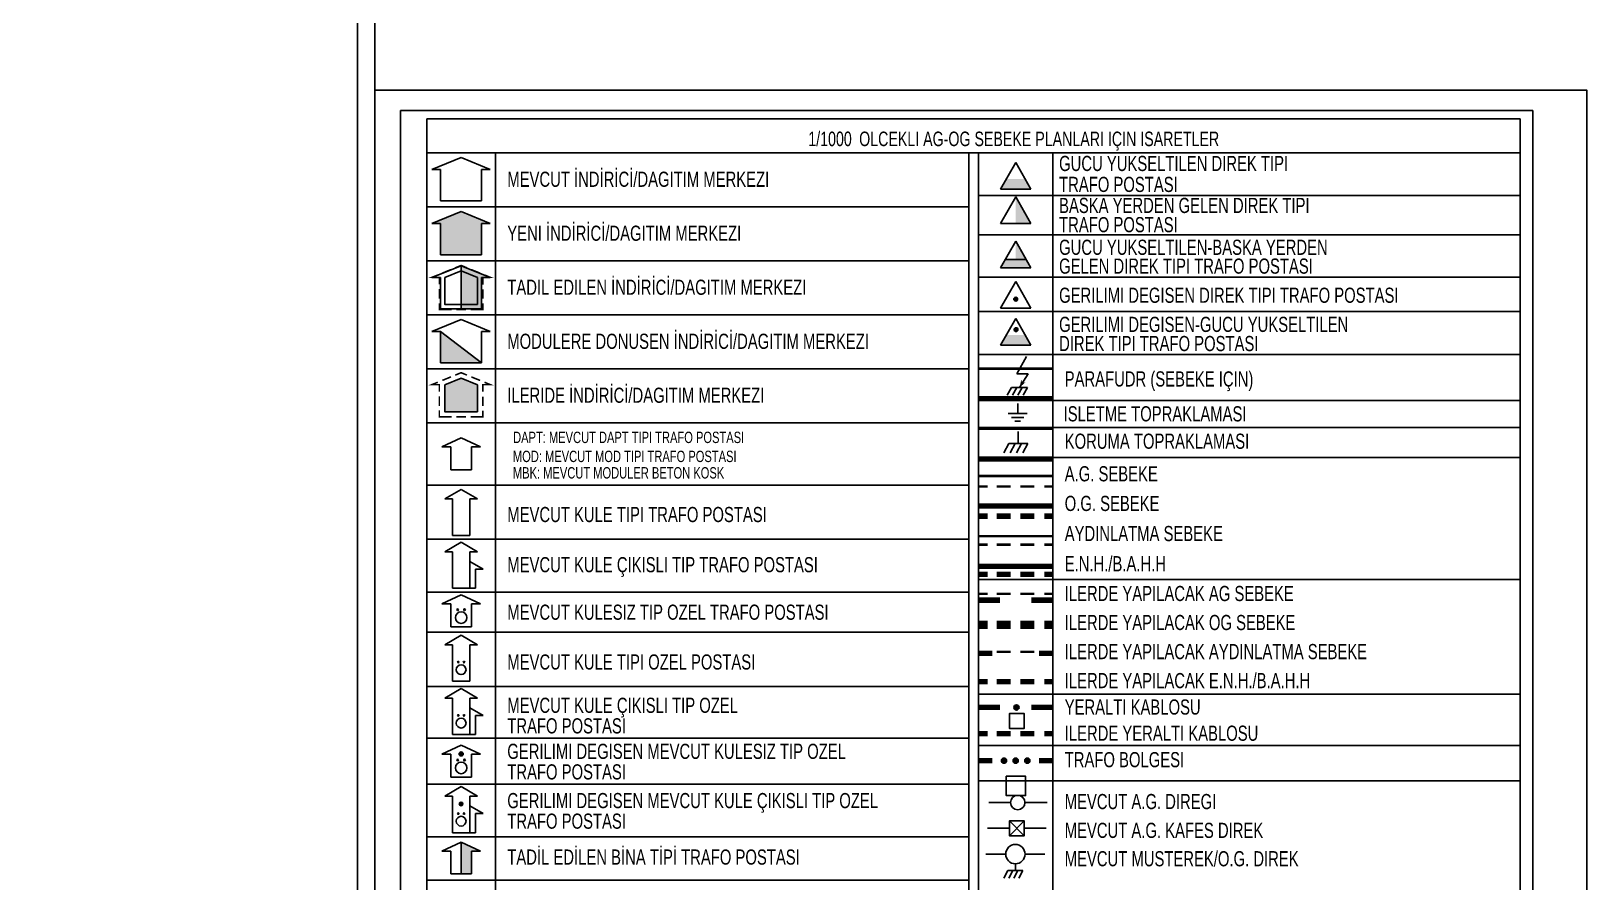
# Model space of a CAD drawing. Header units: millimetres. Extents: x 615240 to 617330, y 4151758 to 4153557.
# Drawn here: x 616525.9 to 616767.2, y 4153096.6 to 4153228.6 of the extents above; entities that cross this region are included whole.
import ezdxf
from ezdxf.enums import TextEntityAlignment as Align

# ---------------------------------------------------------------- set-up
doc = ezdxf.new("R2010")
doc.units = ezdxf.units.MM
doc.styles.get("Standard").update_dxf_attribs({"font": 'Arial'})

msp = doc.modelspace()

# ---------------------------------------------------------------- hatches: boundary and pattern name
for color, points in [(5, [(616595.8, 4153198.72), (616597.14, 4153198.72), (616592.62, 4153200.56), (616588.09, 4153198.72), (616589.43, 4153198.72), (616589.43, 4153193.86), (616590.11, 4153193.86), (616595.8, 4153193.86)]), (5, [(616592.62, 4153185.48), (616595.8, 4153185.48), (616595.8, 4153190.34), (616597.14, 4153190.34), (616592.62, 4153192.18)]), (5, [(616677.01, 4153193.13), (616676.28, 4153191.86), (616680.99, 4153191.86), (616680.27, 4153193.13)]), (5, [(616678.93, 4153186.98), (616678.93, 4153187), (616678.93, 4153187.02), (616678.93, 4153187.04), (616678.92, 4153187.05), (616678.92, 4153187.07), (616678.91, 4153187.09), (616678.9, 4153187.1), (616678.9, 4153187.12), (616678.89, 4153187.14), (616678.88, 4153187.15), (616678.87, 4153187.17), (616678.86, 4153187.18), (616678.84, 4153187.19), (616678.83, 4153187.2), (616678.82, 4153187.22), (616678.8, 4153187.23), (616678.79, 4153187.24), (616678.77, 4153187.24), (616678.76, 4153187.25), (616678.74, 4153187.26), (616678.72, 4153187.26), (616678.71, 4153187.27), (616678.69, 4153187.27), (616678.67, 4153187.28), (616678.65, 4153187.28), (616678.64, 4153187.28), (616678.62, 4153187.28), (616678.6, 4153187.28), (616678.58, 4153187.27), (616678.57, 4153187.27), (616678.55, 4153187.26), (616678.53, 4153187.26), (616678.52, 4153187.25), (616678.5, 4153187.24), (616678.48, 4153187.24), (616678.47, 4153187.23), (616678.46, 4153187.22), (616678.44, 4153187.2), (616678.43, 4153187.19), (616678.42, 4153187.18), (616678.41, 4153187.17), (616678.39, 4153187.15), (616678.38, 4153187.14), (616678.38, 4153187.12), (616678.37, 4153187.1), (616678.36, 4153187.09), (616678.36, 4153187.07), (616678.35, 4153187.05), (616678.35, 4153187.04), (616678.34, 4153187.02), (616678.34, 4153187), (616678.34, 4153186.98), (616678.34, 4153186.97), (616678.34, 4153186.95), (616678.35, 4153186.93), (616678.35, 4153186.91), (616678.36, 4153186.9), (616678.36, 4153186.88), (616678.37, 4153186.86), (616678.38, 4153186.85), (616678.38, 4153186.83), (616678.39, 4153186.82), (616678.41, 4153186.8), (616678.42, 4153186.79), (616678.43, 4153186.78), (616678.44, 4153186.76), (616678.46, 4153186.75), (616678.47, 4153186.74), (616678.48, 4153186.73), (616678.5, 4153186.72), (616678.52, 4153186.72), (616678.53, 4153186.71), (616678.55, 4153186.7), (616678.57, 4153186.7), (616678.58, 4153186.69), (616678.6, 4153186.69), (616678.62, 4153186.69), (616678.64, 4153186.69), (616678.65, 4153186.69), (616678.67, 4153186.69), (616678.69, 4153186.69), (616678.71, 4153186.7), (616678.72, 4153186.7), (616678.74, 4153186.71), (616678.76, 4153186.72), (616678.77, 4153186.72), (616678.79, 4153186.73), (616678.8, 4153186.74), (616678.82, 4153186.75), (616678.83, 4153186.76), (616678.84, 4153186.78), (616678.86, 4153186.79), (616678.87, 4153186.8), (616678.88, 4153186.82), (616678.89, 4153186.83), (616678.9, 4153186.85), (616678.9, 4153186.86), (616678.91, 4153186.88), (616678.92, 4153186.9), (616678.92, 4153186.91), (616678.93, 4153186.93), (616678.93, 4153186.95), (616678.93, 4153186.97)]), (5, [(616589.43, 4153181.96), (616589.43, 4153177.1), (616590.11, 4153177.1), (616595.8, 4153177.1)]), (5, [(616678.98, 4153182.26), (616678.98, 4153182.28), (616678.98, 4153182.3), (616678.98, 4153182.32), (616678.97, 4153182.33), (616678.97, 4153182.35), (616678.96, 4153182.37), (616678.96, 4153182.38), (616678.95, 4153182.4), (616678.94, 4153182.42), (616678.93, 4153182.43), (616678.92, 4153182.45), (616678.91, 4153182.46), (616678.9, 4153182.47), (616678.88, 4153182.48), (616678.87, 4153182.5), (616678.85, 4153182.51), (616678.84, 4153182.52), (616678.82, 4153182.52), (616678.81, 4153182.53), (616678.79, 4153182.54), (616678.78, 4153182.54), (616678.76, 4153182.55), (616678.74, 4153182.55), (616678.72, 4153182.56), (616678.71, 4153182.56), (616678.69, 4153182.56), (616678.67, 4153182.56), (616678.65, 4153182.56), (616678.63, 4153182.55), (616678.62, 4153182.55), (616678.6, 4153182.54), (616678.58, 4153182.54), (616678.57, 4153182.53), (616678.55, 4153182.52), (616678.54, 4153182.52), (616678.52, 4153182.51), (616678.51, 4153182.5), (616678.49, 4153182.48), (616678.48, 4153182.47), (616678.47, 4153182.46), (616678.46, 4153182.45), (616678.45, 4153182.43), (616678.44, 4153182.42), (616678.43, 4153182.4), (616678.42, 4153182.38), (616678.41, 4153182.37), (616678.41, 4153182.35), (616678.4, 4153182.33), (616678.4, 4153182.32), (616678.4, 4153182.3), (616678.39, 4153182.28), (616678.39, 4153182.26), (616678.39, 4153182.25), (616678.4, 4153182.23), (616678.4, 4153182.21), (616678.4, 4153182.19), (616678.41, 4153182.18), (616678.41, 4153182.16), (616678.42, 4153182.14), (616678.43, 4153182.13), (616678.44, 4153182.11), (616678.45, 4153182.1), (616678.46, 4153182.08), (616678.47, 4153182.07), (616678.48, 4153182.06), (616678.49, 4153182.04), (616678.51, 4153182.03), (616678.52, 4153182.02), (616678.54, 4153182.01), (616678.55, 4153182), (616678.57, 4153182), (616678.58, 4153181.99), (616678.6, 4153181.98), (616678.62, 4153181.98), (616678.63, 4153181.97), (616678.65, 4153181.97), (616678.67, 4153181.97), (616678.69, 4153181.97), (616678.71, 4153181.97), (616678.72, 4153181.97), (616678.74, 4153181.97), (616678.76, 4153181.98), (616678.78, 4153181.98), (616678.79, 4153181.99), (616678.81, 4153182), (616678.82, 4153182), (616678.84, 4153182.01), (616678.85, 4153182.02), (616678.87, 4153182.03), (616678.88, 4153182.04), (616678.9, 4153182.06), (616678.91, 4153182.07), (616678.92, 4153182.08), (616678.93, 4153182.1), (616678.94, 4153182.11), (616678.95, 4153182.13), (616678.96, 4153182.14), (616678.96, 4153182.16), (616678.97, 4153182.18), (616678.97, 4153182.19), (616678.98, 4153182.21), (616678.98, 4153182.23), (616678.98, 4153182.25)]), (5, [(616592.62, 4153174.73), (616590.08, 4153173.7), (616590.08, 4153169.52), (616595.15, 4153169.52), (616595.15, 4153173.7)]), (1, [(616678.36, 4153123.66), (616678.36, 4153123.64), (616678.36, 4153123.61), (616678.36, 4153123.59), (616678.37, 4153123.56), (616678.37, 4153123.54), (616678.38, 4153123.52), (616678.39, 4153123.5), (616678.4, 4153123.47), (616678.41, 4153123.45), (616678.43, 4153123.43), (616678.44, 4153123.41), (616678.46, 4153123.39), (616678.47, 4153123.38), (616678.49, 4153123.36), (616678.51, 4153123.34), (616678.53, 4153123.33), (616678.55, 4153123.32), (616678.57, 4153123.3), (616678.59, 4153123.29), (616678.61, 4153123.28), (616678.64, 4153123.28), (616678.66, 4153123.27), (616678.68, 4153123.27), (616678.71, 4153123.26), (616678.73, 4153123.26), (616678.76, 4153123.26), (616678.78, 4153123.26), (616678.81, 4153123.26), (616678.83, 4153123.27), (616678.85, 4153123.27), (616678.88, 4153123.28), (616678.9, 4153123.28), (616678.92, 4153123.29), (616678.94, 4153123.3), (616678.97, 4153123.32), (616678.99, 4153123.33), (616679.01, 4153123.34), (616679.02, 4153123.36), (616679.04, 4153123.38), (616679.06, 4153123.39), (616679.07, 4153123.41), (616679.09, 4153123.43), (616679.1, 4153123.45), (616679.11, 4153123.47), (616679.12, 4153123.5), (616679.13, 4153123.52), (616679.14, 4153123.54), (616679.15, 4153123.56), (616679.15, 4153123.59), (616679.16, 4153123.61), (616679.16, 4153123.64), (616679.16, 4153123.66), (616679.16, 4153123.68), (616679.16, 4153123.71), (616679.15, 4153123.73), (616679.15, 4153123.76), (616679.14, 4153123.78), (616679.13, 4153123.8), (616679.12, 4153123.83), (616679.11, 4153123.85), (616679.1, 4153123.87), (616679.09, 4153123.89), (616679.07, 4153123.91), (616679.06, 4153123.93), (616679.04, 4153123.94), (616679.02, 4153123.96), (616679.01, 4153123.98), (616678.99, 4153123.99), (616678.97, 4153124), (616678.94, 4153124.02), (616678.92, 4153124.03), (616678.9, 4153124.04), (616678.88, 4153124.04), (616678.85, 4153124.05), (616678.83, 4153124.06), (616678.81, 4153124.06), (616678.78, 4153124.06), (616678.76, 4153124.06), (616678.73, 4153124.06), (616678.71, 4153124.06), (616678.68, 4153124.06), (616678.66, 4153124.05), (616678.64, 4153124.04), (616678.61, 4153124.04), (616678.59, 4153124.03), (616678.57, 4153124.02), (616678.55, 4153124), (616678.53, 4153123.99), (616678.51, 4153123.98), (616678.49, 4153123.96), (616678.47, 4153123.94), (616678.46, 4153123.93), (616678.44, 4153123.91), (616678.43, 4153123.89), (616678.41, 4153123.87), (616678.4, 4153123.85), (616678.39, 4153123.83), (616678.38, 4153123.8), (616678.37, 4153123.78), (616678.37, 4153123.76), (616678.36, 4153123.73), (616678.36, 4153123.71), (616678.36, 4153123.68)]), (5, [(616592.94, 4153116.45), (616592.94, 4153116.47), (616592.93, 4153116.49), (616592.93, 4153116.5), (616592.93, 4153116.52), (616592.92, 4153116.54), (616592.92, 4153116.56), (616592.91, 4153116.58), (616592.9, 4153116.6), (616592.89, 4153116.61), (616592.88, 4153116.63), (616592.87, 4153116.64), (616592.86, 4153116.66), (616592.84, 4153116.67), (616592.83, 4153116.69), (616592.81, 4153116.7), (616592.8, 4153116.71), (616592.78, 4153116.72), (616592.77, 4153116.73), (616592.75, 4153116.74), (616592.73, 4153116.74), (616592.71, 4153116.75), (616592.69, 4153116.76), (616592.68, 4153116.76), (616592.66, 4153116.76), (616592.64, 4153116.76), (616592.62, 4153116.77), (616592.6, 4153116.76), (616592.58, 4153116.76), (616592.56, 4153116.76), (616592.54, 4153116.76), (616592.52, 4153116.75), (616592.51, 4153116.74), (616592.49, 4153116.74), (616592.47, 4153116.73), (616592.45, 4153116.72), (616592.44, 4153116.71), (616592.42, 4153116.7), (616592.41, 4153116.69), (616592.39, 4153116.67), (616592.38, 4153116.66), (616592.37, 4153116.64), (616592.36, 4153116.63), (616592.35, 4153116.61), (616592.34, 4153116.6), (616592.33, 4153116.58), (616592.32, 4153116.56), (616592.32, 4153116.54), (616592.31, 4153116.52), (616592.31, 4153116.5), (616592.3, 4153116.49), (616592.3, 4153116.47), (616592.3, 4153116.45), (616592.3, 4153116.43), (616592.3, 4153116.41), (616592.31, 4153116.39), (616592.31, 4153116.37), (616592.32, 4153116.35), (616592.32, 4153116.34), (616592.33, 4153116.32), (616592.34, 4153116.3), (616592.35, 4153116.28), (616592.36, 4153116.27), (616592.37, 4153116.25), (616592.38, 4153116.24), (616592.39, 4153116.22), (616592.41, 4153116.21), (616592.42, 4153116.2), (616592.44, 4153116.19), (616592.45, 4153116.18), (616592.47, 4153116.17), (616592.49, 4153116.16), (616592.51, 4153116.15), (616592.52, 4153116.14), (616592.54, 4153116.14), (616592.56, 4153116.14), (616592.58, 4153116.13), (616592.6, 4153116.13), (616592.62, 4153116.13), (616592.64, 4153116.13), (616592.66, 4153116.13), (616592.68, 4153116.14), (616592.69, 4153116.14), (616592.71, 4153116.14), (616592.73, 4153116.15), (616592.75, 4153116.16), (616592.77, 4153116.17), (616592.78, 4153116.18), (616592.8, 4153116.19), (616592.81, 4153116.2), (616592.83, 4153116.21), (616592.84, 4153116.22), (616592.86, 4153116.24), (616592.87, 4153116.25), (616592.88, 4153116.27), (616592.89, 4153116.28), (616592.9, 4153116.3), (616592.91, 4153116.32), (616592.92, 4153116.34), (616592.92, 4153116.35), (616592.93, 4153116.37), (616592.93, 4153116.39), (616592.93, 4153116.41), (616592.94, 4153116.43)]), (5, [(616676.42, 4153115.41), (616676.42, 4153115.39), (616676.42, 4153115.37), (616676.43, 4153115.34), (616676.43, 4153115.32), (616676.44, 4153115.29), (616676.45, 4153115.27), (616676.46, 4153115.25), (616676.47, 4153115.23), (616676.48, 4153115.21), (616676.49, 4153115.19), (616676.51, 4153115.17), (616676.52, 4153115.15), (616676.54, 4153115.13), (616676.56, 4153115.11), (616676.58, 4153115.1), (616676.6, 4153115.08), (616676.62, 4153115.07), (616676.64, 4153115.06), (616676.66, 4153115.05), (616676.68, 4153115.04), (616676.7, 4153115.03), (616676.73, 4153115.02), (616676.75, 4153115.02), (616676.78, 4153115.02), (616676.8, 4153115.01), (616676.82, 4153115.01), (616676.85, 4153115.01), (616676.87, 4153115.02), (616676.9, 4153115.02), (616676.92, 4153115.02), (616676.94, 4153115.03), (616676.97, 4153115.04), (616676.99, 4153115.05), (616677.01, 4153115.06), (616677.03, 4153115.07), (616677.05, 4153115.08), (616677.07, 4153115.1), (616677.09, 4153115.11), (616677.11, 4153115.13), (616677.12, 4153115.15), (616677.14, 4153115.17), (616677.15, 4153115.19), (616677.17, 4153115.21), (616677.18, 4153115.23), (616677.19, 4153115.25), (616677.2, 4153115.27), (616677.21, 4153115.29), (616677.21, 4153115.32), (616677.22, 4153115.34), (616677.22, 4153115.37), (616677.22, 4153115.39), (616677.23, 4153115.41), (616677.22, 4153115.44), (616677.22, 4153115.46), (616677.22, 4153115.49), (616677.21, 4153115.51), (616677.21, 4153115.53), (616677.2, 4153115.56), (616677.19, 4153115.58), (616677.18, 4153115.6), (616677.17, 4153115.62), (616677.15, 4153115.64), (616677.14, 4153115.66), (616677.12, 4153115.68), (616677.11, 4153115.7), (616677.09, 4153115.72), (616677.07, 4153115.73), (616677.05, 4153115.74), (616677.03, 4153115.76), (616677.01, 4153115.77), (616676.99, 4153115.78), (616676.97, 4153115.79), (616676.94, 4153115.8), (616676.92, 4153115.8), (616676.9, 4153115.81), (616676.87, 4153115.81), (616676.85, 4153115.82), (616676.82, 4153115.82), (616676.8, 4153115.82), (616676.78, 4153115.81), (616676.75, 4153115.81), (616676.73, 4153115.8), (616676.7, 4153115.8), (616676.68, 4153115.79), (616676.66, 4153115.78), (616676.64, 4153115.77), (616676.62, 4153115.76), (616676.6, 4153115.74), (616676.58, 4153115.73), (616676.56, 4153115.72), (616676.54, 4153115.7), (616676.52, 4153115.68), (616676.51, 4153115.66), (616676.49, 4153115.64), (616676.48, 4153115.62), (616676.47, 4153115.6), (616676.46, 4153115.58), (616676.45, 4153115.56), (616676.44, 4153115.53), (616676.43, 4153115.51), (616676.43, 4153115.49), (616676.42, 4153115.46), (616676.42, 4153115.44)]), (5, [(616679.04, 4153115.41), (616679.04, 4153115.44), (616679.04, 4153115.46), (616679.03, 4153115.49), (616679.03, 4153115.51), (616679.02, 4153115.53), (616679.01, 4153115.56), (616679, 4153115.58), (616678.99, 4153115.6), (616678.98, 4153115.62), (616678.97, 4153115.64), (616678.95, 4153115.66), (616678.94, 4153115.68), (616678.92, 4153115.7), (616678.9, 4153115.72), (616678.88, 4153115.73), (616678.86, 4153115.74), (616678.84, 4153115.76), (616678.82, 4153115.77), (616678.8, 4153115.78), (616678.78, 4153115.79), (616678.76, 4153115.8), (616678.73, 4153115.8), (616678.71, 4153115.81), (616678.68, 4153115.81), (616678.66, 4153115.82), (616678.64, 4153115.82), (616678.61, 4153115.82), (616678.59, 4153115.81), (616678.56, 4153115.81), (616678.54, 4153115.8), (616678.52, 4153115.8), (616678.49, 4153115.79), (616678.47, 4153115.78), (616678.45, 4153115.77), (616678.43, 4153115.76), (616678.41, 4153115.74), (616678.39, 4153115.73), (616678.37, 4153115.72), (616678.35, 4153115.7), (616678.34, 4153115.68), (616678.32, 4153115.66), (616678.31, 4153115.64), (616678.29, 4153115.62), (616678.28, 4153115.6), (616678.27, 4153115.58), (616678.26, 4153115.56), (616678.25, 4153115.53), (616678.25, 4153115.51), (616678.24, 4153115.49), (616678.24, 4153115.46), (616678.24, 4153115.44), (616678.23, 4153115.41), (616678.24, 4153115.39), (616678.24, 4153115.37), (616678.24, 4153115.34), (616678.25, 4153115.32), (616678.25, 4153115.29), (616678.26, 4153115.27), (616678.27, 4153115.25), (616678.28, 4153115.23), (616678.29, 4153115.21), (616678.31, 4153115.19), (616678.32, 4153115.17), (616678.34, 4153115.15), (616678.35, 4153115.13), (616678.37, 4153115.11), (616678.39, 4153115.1), (616678.41, 4153115.08), (616678.43, 4153115.07), (616678.45, 4153115.06), (616678.47, 4153115.05), (616678.49, 4153115.04), (616678.52, 4153115.03), (616678.54, 4153115.02), (616678.56, 4153115.02), (616678.59, 4153115.02), (616678.61, 4153115.01), (616678.64, 4153115.01), (616678.66, 4153115.01), (616678.68, 4153115.02), (616678.71, 4153115.02), (616678.73, 4153115.02), (616678.76, 4153115.03), (616678.78, 4153115.04), (616678.8, 4153115.05), (616678.82, 4153115.06), (616678.84, 4153115.07), (616678.86, 4153115.08), (616678.88, 4153115.1), (616678.9, 4153115.11), (616678.92, 4153115.13), (616678.94, 4153115.15), (616678.95, 4153115.17), (616678.97, 4153115.19), (616678.98, 4153115.21), (616678.99, 4153115.23), (616679, 4153115.25), (616679.01, 4153115.27), (616679.02, 4153115.29), (616679.03, 4153115.32), (616679.03, 4153115.34), (616679.04, 4153115.37), (616679.04, 4153115.39)]), (5, [(616680.05, 4153115.41), (616680.05, 4153115.39), (616680.05, 4153115.37), (616680.05, 4153115.34), (616680.06, 4153115.32), (616680.07, 4153115.29), (616680.07, 4153115.27), (616680.08, 4153115.25), (616680.09, 4153115.23), (616680.11, 4153115.21), (616680.12, 4153115.19), (616680.13, 4153115.17), (616680.15, 4153115.15), (616680.17, 4153115.13), (616680.18, 4153115.11), (616680.2, 4153115.1), (616680.22, 4153115.08), (616680.24, 4153115.07), (616680.26, 4153115.06), (616680.28, 4153115.05), (616680.31, 4153115.04), (616680.33, 4153115.03), (616680.35, 4153115.02), (616680.38, 4153115.02), (616680.4, 4153115.02), (616680.43, 4153115.01), (616680.45, 4153115.01), (616680.47, 4153115.01), (616680.5, 4153115.02), (616680.52, 4153115.02), (616680.55, 4153115.02), (616680.57, 4153115.03), (616680.59, 4153115.04), (616680.61, 4153115.05), (616680.64, 4153115.06), (616680.66, 4153115.07), (616680.68, 4153115.08), (616680.7, 4153115.1), (616680.72, 4153115.11), (616680.73, 4153115.13), (616680.75, 4153115.15), (616680.77, 4153115.17), (616680.78, 4153115.19), (616680.79, 4153115.21), (616680.81, 4153115.23), (616680.82, 4153115.25), (616680.83, 4153115.27), (616680.83, 4153115.29), (616680.84, 4153115.32), (616680.84, 4153115.34), (616680.85, 4153115.37), (616680.85, 4153115.39), (616680.85, 4153115.41), (616680.85, 4153115.44), (616680.85, 4153115.46), (616680.84, 4153115.49), (616680.84, 4153115.51), (616680.83, 4153115.53), (616680.83, 4153115.56), (616680.82, 4153115.58), (616680.81, 4153115.6), (616680.79, 4153115.62), (616680.78, 4153115.64), (616680.77, 4153115.66), (616680.75, 4153115.68), (616680.73, 4153115.7), (616680.72, 4153115.72), (616680.7, 4153115.73), (616680.68, 4153115.74), (616680.66, 4153115.76), (616680.64, 4153115.77), (616680.61, 4153115.78), (616680.59, 4153115.79), (616680.57, 4153115.8), (616680.55, 4153115.8), (616680.52, 4153115.81), (616680.5, 4153115.81), (616680.47, 4153115.82), (616680.45, 4153115.82), (616680.43, 4153115.82), (616680.4, 4153115.81), (616680.38, 4153115.81), (616680.35, 4153115.8), (616680.33, 4153115.8), (616680.31, 4153115.79), (616680.28, 4153115.78), (616680.26, 4153115.77), (616680.24, 4153115.76), (616680.22, 4153115.74), (616680.2, 4153115.73), (616680.18, 4153115.72), (616680.17, 4153115.7), (616680.15, 4153115.68), (616680.13, 4153115.66), (616680.12, 4153115.64), (616680.11, 4153115.62), (616680.09, 4153115.6), (616680.08, 4153115.58), (616680.07, 4153115.56), (616680.07, 4153115.53), (616680.06, 4153115.51), (616680.05, 4153115.49), (616680.05, 4153115.46), (616680.05, 4153115.44)]), (5, [(616592.9, 4153108.7), (616592.9, 4153108.72), (616592.9, 4153108.74), (616592.9, 4153108.75), (616592.89, 4153108.77), (616592.89, 4153108.79), (616592.88, 4153108.8), (616592.88, 4153108.82), (616592.87, 4153108.83), (616592.86, 4153108.85), (616592.85, 4153108.86), (616592.84, 4153108.88), (616592.83, 4153108.89), (616592.82, 4153108.9), (616592.81, 4153108.91), (616592.79, 4153108.92), (616592.78, 4153108.93), (616592.76, 4153108.94), (616592.75, 4153108.95), (616592.73, 4153108.96), (616592.72, 4153108.97), (616592.7, 4153108.97), (616592.69, 4153108.98), (616592.67, 4153108.98), (616592.65, 4153108.98), (616592.64, 4153108.98), (616592.62, 4153108.98), (616592.6, 4153108.98), (616592.58, 4153108.98), (616592.57, 4153108.98), (616592.55, 4153108.98), (616592.53, 4153108.97), (616592.52, 4153108.97), (616592.5, 4153108.96), (616592.49, 4153108.95), (616592.47, 4153108.94), (616592.46, 4153108.93), (616592.44, 4153108.92), (616592.43, 4153108.91), (616592.42, 4153108.9), (616592.41, 4153108.89), (616592.4, 4153108.88), (616592.39, 4153108.86), (616592.38, 4153108.85), (616592.37, 4153108.83), (616592.36, 4153108.82), (616592.36, 4153108.8), (616592.35, 4153108.79), (616592.34, 4153108.77), (616592.34, 4153108.75), (616592.34, 4153108.74), (616592.34, 4153108.72), (616592.34, 4153108.7), (616592.34, 4153108.68), (616592.34, 4153108.67), (616592.34, 4153108.65), (616592.34, 4153108.63), (616592.35, 4153108.62), (616592.36, 4153108.6), (616592.36, 4153108.59), (616592.37, 4153108.57), (616592.38, 4153108.56), (616592.39, 4153108.54), (616592.4, 4153108.53), (616592.41, 4153108.51), (616592.42, 4153108.5), (616592.43, 4153108.49), (616592.44, 4153108.48), (616592.46, 4153108.47), (616592.47, 4153108.46), (616592.49, 4153108.45), (616592.5, 4153108.44), (616592.52, 4153108.44), (616592.53, 4153108.43), (616592.55, 4153108.43), (616592.57, 4153108.42), (616592.58, 4153108.42), (616592.6, 4153108.42), (616592.62, 4153108.42), (616592.64, 4153108.42), (616592.65, 4153108.42), (616592.67, 4153108.42), (616592.69, 4153108.43), (616592.7, 4153108.43), (616592.72, 4153108.44), (616592.73, 4153108.44), (616592.75, 4153108.45), (616592.76, 4153108.46), (616592.78, 4153108.47), (616592.79, 4153108.48), (616592.81, 4153108.49), (616592.82, 4153108.5), (616592.83, 4153108.51), (616592.84, 4153108.53), (616592.85, 4153108.54), (616592.86, 4153108.56), (616592.87, 4153108.57), (616592.88, 4153108.59), (616592.88, 4153108.6), (616592.89, 4153108.62), (616592.89, 4153108.63), (616592.9, 4153108.65), (616592.9, 4153108.67), (616592.9, 4153108.68)]), (5, [(616594.21, 4153101.38), (616595.62, 4153101.38), (616592.62, 4153102.79), (616592.62, 4153097.85), (616594.21, 4153097.85)])]:
    msp.add_hatch(color=color).paths.add_polyline_path(points)

# ---------------------------------------------------------------- linework, layer by layer
for p, q in [((616758.83, 4153216.23), (616583.2, 4153216.23)), ((616583.2, 4153216.23), (616583.2, 4152943.93)), ((616758.83, 4153216.23), (616758.83, 4152943.93)), ((616756.87, 4153214.94), (616587.28, 4153214.94)), ((616587.28, 4153214.94), (616587.28, 4152945.08)), ((616756.87, 4152945.08), (616756.87, 4153214.94)), ((616587.28, 4153209.68), (616756.87, 4153209.68)), ((616587.28, 4153209.68), (616671.36, 4153209.68)), ((616597.95, 4153209.68), (616597.95, 4152945.08)), ((616671.36, 4153209.68), (616671.36, 4152945.08)), ((616672.87, 4153209.68), (616672.87, 4152945.08)), ((616672.87, 4153209.68), (616756.95, 4153209.68)), ((616684.41, 4153209.68), (616684.41, 4152945.08)), ((616587.28, 4153201.3), (616671.36, 4153201.3)), ((616672.87, 4153203.07), (616756.95, 4153203.07)), ((616672.87, 4153196.96), (616756.95, 4153196.96)), ((616587.28, 4153192.93), (616671.36, 4153192.93)), ((616672.87, 4153190.4), (616756.95, 4153190.4)), ((616587.28, 4153184.55), (616671.36, 4153184.55)), ((616672.87, 4153185.1), (616756.95, 4153185.1)), ((616672.87, 4153178.41), (616756.95, 4153178.41)), ((616672.87, 4153178.41), (616756.95, 4153178.41)), ((616587.28, 4153176.17), (616671.36, 4153176.17)), ((616672.87, 4153171.26), (616756.95, 4153171.26)), ((616587.28, 4153167.8), (616671.36, 4153167.8)), ((616672.87, 4153167.09), (616756.95, 4153167.09)), ((616672.87, 4153162.41), (616756.95, 4153162.41)), ((616587.28, 4153158.12), (616671.36, 4153158.12)), ((616587.28, 4153149.74), (616671.36, 4153149.74)), ((616672.87, 4153143.49), (616756.95, 4153143.49)), ((616587.28, 4153141.55), (616671.36, 4153141.55)), ((616587.28, 4153135.35), (616671.36, 4153135.35)), ((616587.28, 4153126.93), (616671.36, 4153126.93)), ((616672.87, 4153125.71), (616756.87, 4153125.71)), ((616587.28, 4153118.89), (616671.36, 4153118.89)), ((616672.87, 4153117.74), (616756.87, 4153117.74)), ((616587.28, 4153111.78), (616671.36, 4153111.78)), ((616672.87, 4153112.29), (616756.87, 4153112.29)), ((616587.28, 4153103.61), (616671.36, 4153103.61)), ((616587.28, 4153103.61), (616671.36, 4153103.61)), ((616587.28, 4153096.87), (616671.36, 4153096.87))]:
    msp.add_line(p, q)
at = {"color": 5}
for p, q in [((616588.09, 4153207.09), (616592.62, 4153208.94)), ((616592.62, 4153208.94), (616597.14, 4153207.09)), ((616676.28, 4153204.07), (616678.64, 4153208.19)), ((616678.64, 4153208.19), (616680.99, 4153204.07)), ((616589.43, 4153207.09), (616588.09, 4153207.09)), ((616589.43, 4153202.23), (616589.43, 4153207.09)), ((616597.14, 4153207.09), (616595.8, 4153207.09)), ((616595.8, 4153202.23), (616595.8, 4153207.09)), ((616680.99, 4153204.07), (616676.28, 4153204.07)), ((616589.43, 4153202.23), (616595.8, 4153202.23)), ((616676.28, 4153198.73), (616678.64, 4153202.85)), ((616678.64, 4153202.85), (616680.99, 4153198.73)), ((616588.09, 4153198.72), (616592.62, 4153200.56)), ((616589.43, 4153198.72), (616588.09, 4153198.72)), ((616589.43, 4153193.86), (616589.43, 4153198.72)), ((616592.62, 4153200.56), (616597.14, 4153198.72)), ((616597.14, 4153198.72), (616595.8, 4153198.72)), ((616595.8, 4153193.86), (616595.8, 4153198.72)), ((616680.99, 4153198.73), (616676.28, 4153198.73)), ((616589.43, 4153193.86), (616595.8, 4153193.86)), ((616676.28, 4153191.86), (616678.64, 4153195.98)), ((616678.64, 4153195.98), (616680.99, 4153191.86)), ((616588.09, 4153190.34), (616592.62, 4153192.18)), ((616592.62, 4153192.18), (616597.14, 4153190.34)), ((616592.62, 4153192.18), (616592.62, 4153185.48)), ((616680.99, 4153191.86), (616676.28, 4153191.86)), ((616677.01, 4153193.13), (616680.27, 4153193.13)), ((616589.43, 4153190.34), (616588.09, 4153190.34)), ((616589.43, 4153185.48), (616589.43, 4153190.34)), ((616597.14, 4153190.34), (616595.8, 4153190.34)), ((616595.8, 4153185.48), (616595.8, 4153190.34)), ((616676.28, 4153185.61), (616678.64, 4153189.73)), ((616678.64, 4153189.73), (616680.99, 4153185.61)), ((616589.43, 4153185.48), (616595.8, 4153185.48)), ((616680.99, 4153185.61), (616676.28, 4153185.61)), ((616588.09, 4153181.96), (616592.62, 4153183.81)), ((616589.43, 4153181.96), (616588.09, 4153181.96)), ((616589.43, 4153177.1), (616589.43, 4153181.96)), ((616595.8, 4153177.1), (616589.43, 4153181.96)), ((616592.62, 4153183.81), (616597.14, 4153181.96)), ((616597.14, 4153181.96), (616595.8, 4153181.96)), ((616595.8, 4153177.1), (616595.8, 4153181.96)), ((616676.28, 4153179.85), (616678.64, 4153183.97)), ((616678.64, 4153183.97), (616680.99, 4153179.85)), ((616680.99, 4153179.85), (616676.28, 4153179.85)), ((616589.43, 4153177.1), (616595.8, 4153177.1)), ((616589.62, 4153164.07), (616592.62, 4153165.48)), ((616592.62, 4153165.48), (616595.62, 4153164.07)), ((616591.03, 4153164.07), (616589.62, 4153164.07)), ((616591.03, 4153160.54), (616591.03, 4153164.07)), ((616595.62, 4153164.07), (616594.21, 4153164.07)), ((616594.21, 4153164.07), (616594.21, 4153160.54)), ((616594.21, 4153160.54), (616591.03, 4153160.54)), ((616592.62, 4153157.49), (616590.09, 4153156)), ((616592.62, 4153157.49), (616595.15, 4153156)), ((616591.28, 4153156), (616590.09, 4153156)), ((616591.28, 4153150.34), (616591.28, 4153156)), ((616593.96, 4153156), (616595.15, 4153156)), ((616593.96, 4153154.51), (616593.96, 4153156)), ((616593.96, 4153154.51), (616593.96, 4153150.34)), ((616591.28, 4153150.34), (616593.96, 4153150.34)), ((616592.62, 4153149.29), (616590.09, 4153147.8)), ((616592.62, 4153149.29), (616595.15, 4153147.8)), ((616591.28, 4153147.8), (616590.09, 4153147.8)), ((616591.28, 4153142.14), (616591.28, 4153147.8)), ((616593.96, 4153146.31), (616593.96, 4153147.8)), ((616593.96, 4153147.8), (616595.15, 4153147.8)), ((616596.05, 4153145.12), (616593.96, 4153146.31)), ((616593.96, 4153146.31), (616593.96, 4153142.14)), ((616594.85, 4153145.12), (616596.05, 4153145.12)), ((616594.85, 4153142.14), (616594.85, 4153145.12)), ((616589.62, 4153139.71), (616592.62, 4153141.12)), ((616591.28, 4153142.14), (616594.85, 4153142.14)), ((616592.62, 4153141.12), (616595.62, 4153139.71)), ((616591.03, 4153139.71), (616589.62, 4153139.71)), ((616591.03, 4153136.18), (616591.03, 4153139.71)), ((616595.62, 4153139.71), (616594.21, 4153139.71)), ((616594.21, 4153139.71), (616594.21, 4153136.18)), ((616594.21, 4153136.18), (616591.03, 4153136.18)), ((616592.62, 4153134.87), (616590.09, 4153133.38)), ((616591.28, 4153133.38), (616590.09, 4153133.38)), ((616591.28, 4153127.72), (616591.28, 4153133.38)), ((616592.62, 4153134.87), (616595.15, 4153133.38)), ((616593.96, 4153133.38), (616595.15, 4153133.38)), ((616593.96, 4153131.89), (616593.96, 4153133.38)), ((616593.96, 4153131.89), (616593.96, 4153127.72)), ((616592.62, 4153126.59), (616590.09, 4153125.1)), ((616591.28, 4153127.72), (616593.96, 4153127.72)), ((616592.62, 4153126.59), (616595.15, 4153125.1)), ((616591.28, 4153125.1), (616590.09, 4153125.1)), ((616591.28, 4153119.44), (616591.28, 4153125.1)), ((616593.96, 4153123.61), (616593.96, 4153125.1)), ((616593.96, 4153125.1), (616595.15, 4153125.1)), ((616596.05, 4153122.42), (616593.96, 4153123.61)), ((616593.96, 4153123.61), (616593.96, 4153119.44)), ((616594.85, 4153122.42), (616596.05, 4153122.42)), ((616594.85, 4153119.44), (616594.85, 4153122.42)), ((616591.28, 4153119.44), (616594.85, 4153119.44)), ((616589.62, 4153116.4), (616592.62, 4153117.81)), ((616592.62, 4153117.81), (616595.62, 4153116.4)), ((616591.03, 4153116.4), (616589.62, 4153116.4)), ((616591.03, 4153112.87), (616591.03, 4153116.4)), ((616594.21, 4153116.4), (616594.21, 4153112.87)), ((616595.62, 4153116.4), (616594.21, 4153116.4)), ((616594.21, 4153112.87), (616591.03, 4153112.87)), ((616592.62, 4153111.38), (616590.09, 4153109.89)), ((616591.28, 4153109.89), (616590.09, 4153109.89)), ((616591.28, 4153104.23), (616591.28, 4153109.89)), ((616592.62, 4153111.38), (616595.15, 4153109.89)), ((616593.96, 4153109.89), (616595.15, 4153109.89)), ((616593.96, 4153108.4), (616593.96, 4153109.89)), ((616593.96, 4153108.4), (616593.96, 4153104.23)), ((616596.05, 4153107.21), (616593.96, 4153108.4)), ((616594.85, 4153104.23), (616594.85, 4153107.21)), ((616594.85, 4153107.21), (616596.05, 4153107.21)), ((616589.62, 4153101.38), (616592.62, 4153102.79)), ((616591.28, 4153104.23), (616594.85, 4153104.23)), ((616592.62, 4153102.79), (616592.62, 4153097.85)), ((616592.62, 4153102.79), (616595.62, 4153101.38)), ((616591.03, 4153101.38), (616589.62, 4153101.38)), ((616591.03, 4153097.85), (616591.03, 4153101.38)), ((616594.21, 4153101.38), (616594.21, 4153097.85)), ((616595.62, 4153101.38), (616594.21, 4153101.38)), ((616594.21, 4153097.85), (616591.03, 4153097.85))]:
    msp.add_line(p, q, dxfattribs=at)
at = {"color": 32}
for p, q in [((616678.83, 4153175.43), (616680.3, 4153178.09)), ((616680.56, 4153175.43), (616678.83, 4153175.43)), ((616680.56, 4153175.43), (616679.23, 4153173.31)), ((616677.98, 4153173.31), (616677.32, 4153172.08)), ((616677.98, 4153173.31), (616680.48, 4153173.31)), ((616678.81, 4153173.31), (616678.15, 4153172.08)), ((616679.65, 4153173.31), (616678.99, 4153172.08)), ((616680.48, 4153173.31), (616679.82, 4153172.08)), ((616678.95, 4153170.8), (616678.95, 4153169.29)), ((616677.46, 4153169.24), (616680.44, 4153169.24)), ((616678, 4153168.65), (616679.9, 4153168.65)), ((616678.53, 4153168.06), (616679.36, 4153168.06)), ((616679.04, 4153166.47), (616679.04, 4153164.58)), ((616677.57, 4153164.58), (616676.79, 4153163.14)), ((616677.57, 4153164.58), (616680.51, 4153164.58)), ((616678.55, 4153164.58), (616677.77, 4153163.14)), ((616679.53, 4153164.58), (616678.75, 4153163.14)), ((616680.51, 4153164.58), (616679.73, 4153163.14)), ((616677.41, 4153098.35), (616676.79, 4153097.19)), ((616677.41, 4153098.35), (616679.76, 4153098.35)), ((616678.2, 4153098.35), (616677.58, 4153097.19)), ((616678.98, 4153098.35), (616678.36, 4153097.19)), ((616678.59, 4153099.42), (616678.59, 4153098.35)), ((616679.76, 4153098.35), (616679.14, 4153097.19))]:
    msp.add_line(p, q, dxfattribs=at)
at = {"color": 120}
for p, q in [((616674.45, 4153108.92), (616677.83, 4153108.92)), ((616680.16, 4153108.92), (616683.54, 4153108.92)), ((616674.29, 4153104.93), (616677.67, 4153104.93)), ((616679.97, 4153106.07), (616677.67, 4153103.77)), ((616677.67, 4153106.07), (616679.97, 4153103.77)), ((616680, 4153104.93), (616683.38, 4153104.93))]:
    msp.add_line(p, q, dxfattribs=at)
at = {"color": 16}
for p, q in [((616674.02, 4153100.91), (616677.09, 4153100.91)), ((616680.09, 4153100.91), (616683.16, 4153100.91))]:
    msp.add_line(p, q, dxfattribs=at)
msp.add_lwpolyline([(616579.24, 4152657.5), (615240.4, 4152657.5), (615240.4, 4153557.29), (616579.24, 4153557.29)], close=True)
msp.add_lwpolyline([(616576.54, 4152657.5), (616576.54, 4153486.88)])
at = {"color": 7}
msp.add_lwpolyline([(616767.24, 4152657.5), (616767.24, 4153219.38), (616579.24, 4153219.38), (616579.24, 4152657.5)], close=True, dxfattribs=at)
at = {"color": 5, "flags": 128}
for points, const_width in [([(616589.71, 4153191.03), (616591.05, 4153191.58)], 0.245), ([(616591.7, 4153191.84), (616592.62, 4153192.22), (616593.52, 4153191.85)], 0.245), ([(616594.2, 4153191.57), (616595.56, 4153191.02)], 0.245), ([(616589.24, 4153189.27), (616589.24, 4153190.37), (616588.09, 4153190.37), (616589, 4153190.74)], 0.245), ([(616596.24, 4153190.74), (616597.14, 4153190.37), (616596, 4153190.37), (616596, 4153189.26)], 0.245), ([(616589.24, 4153187.07), (616589.24, 4153188.55)], 0.245), ([(616591.15, 4153185.37), (616589.24, 4153185.37), (616589.24, 4153186.36)], 0.245), ([(616596, 4153186.35), (616596, 4153185.37), (616594.09, 4153185.37)], 0.245), ([(616596, 4153188.53), (616596, 4153187.05)], 0.245), ([(616593.35, 4153185.37), (616591.88, 4153185.37)], 0.245), ([(616589.71, 4153174.39), (616591.05, 4153174.94)], 0.245), ([(616591.7, 4153175.2), (616592.62, 4153175.58), (616593.52, 4153175.21)], 0.245), ([(616594.2, 4153174.93), (616595.56, 4153174.38)], 0.245), ([(616589.24, 4153172.63), (616589.24, 4153173.73), (616588.09, 4153173.73), (616589, 4153174.1)], 0.245), ([(616589.24, 4153170.42), (616589.24, 4153171.91)], 0.245), ([(616596.24, 4153174.1), (616597.14, 4153173.73), (616596, 4153173.73), (616596, 4153172.62)], 0.245), ([(616596, 4153171.89), (616596, 4153170.41)], 0.245), ([(616591.15, 4153168.73), (616589.24, 4153168.73), (616589.24, 4153169.72)], 0.245), ([(616596, 4153169.71), (616596, 4153168.73), (616594.09, 4153168.73)], 0.245), ([(616593.35, 4153168.73), (616591.88, 4153168.73)], 0.245), ([(616672.87, 4153132.06), (616675.01, 4153132.06)], 0.833), ([(616682.26, 4153132.06), (616684.41, 4153132.06)], 0.833), ([(616672.87, 4153115.41), (616675.01, 4153115.41)], 0.833), ([(616682.26, 4153115.41), (616684.41, 4153115.41)], 0.833)]:
    msp.add_lwpolyline(points, dxfattribs=dict(at, const_width=const_width))
for points in [[(616590.08, 4153190.34), (616592.62, 4153191.37), (616595.15, 4153190.34), (616595.15, 4153186.16), (616590.08, 4153186.16)], [(616590.08, 4153173.7), (616592.62, 4153174.73), (616595.15, 4153173.7), (616595.15, 4153169.52), (616590.08, 4153169.52)]]:
    msp.add_lwpolyline(points, close=True, dxfattribs=at)
at = {"color": 84, "linetype": 'Continuous', "const_width": 0.392, "flags": 128}
for points in [[(616672.87, 4153176.21), (616684.39, 4153176.21)], [(616672.87, 4153159.57), (616684.39, 4153159.57)]]:
    msp.add_lwpolyline(points, dxfattribs=at)
at = {"color": 1, "linetype": 'Continuous', "const_width": 0.833, "flags": 128}
for points in [[(616672.87, 4153171.54), (616684.39, 4153171.54)], [(616672.87, 4153154.9), (616684.39, 4153154.9)]]:
    msp.add_lwpolyline(points, dxfattribs=at)
at = {"color": 4, "linetype": 'Continuous', "const_width": 0.392, "flags": 128}
for points in [[(616672.87, 4153166.87), (616684.39, 4153166.87)], [(616672.87, 4153150.23), (616684.39, 4153150.23)]]:
    msp.add_lwpolyline(points, dxfattribs=at)
at = {"color": 6, "linetype": 'Continuous', "const_width": 0.833, "flags": 128}
for points in [[(616672.87, 4153162.19), (616684.39, 4153162.19)], [(616672.87, 4153145.55), (616684.39, 4153145.55)]]:
    msp.add_lwpolyline(points, dxfattribs=at)
at = {"color": 84, "const_width": 0.392, "flags": 128}
for points in [[(616672.87, 4153157.93), (616674.29, 4153157.93)], [(616675.7, 4153157.93), (616677.84, 4153157.93)], [(616679.34, 4153157.93), (616681.52, 4153157.93)], [(616683.08, 4153157.93), (616684.39, 4153157.93)], [(616672.87, 4153141.29), (616674.29, 4153141.29)], [(616675.7, 4153141.29), (616677.84, 4153141.29)], [(616679.34, 4153141.29), (616681.52, 4153141.29)], [(616683.08, 4153141.29), (616684.39, 4153141.29)]]:
    msp.add_lwpolyline(points, dxfattribs=at)
at = {"color": 1, "const_width": 0.833, "flags": 128}
for points in [[(616672.87, 4153153.33), (616674.29, 4153153.33)], [(616675.7, 4153153.33), (616677.84, 4153153.33)], [(616679.34, 4153153.33), (616681.52, 4153153.33)], [(616683.08, 4153153.33), (616684.39, 4153153.33)], [(616672.87, 4153140.3), (616676.19, 4153140.3)], [(616681.06, 4153140.3), (616684.39, 4153140.3)], [(616672.87, 4153136.69), (616674.29, 4153136.69)], [(616672.88, 4153136.23), (616674.31, 4153136.23)], [(616675.7, 4153136.69), (616677.84, 4153136.69)], [(616675.71, 4153136.23), (616677.86, 4153136.23)], [(616679.34, 4153136.69), (616681.52, 4153136.69)], [(616679.36, 4153136.23), (616681.54, 4153136.23)], [(616683.08, 4153136.69), (616684.39, 4153136.69)], [(616683.09, 4153136.23), (616684.41, 4153136.23)], [(616672.87, 4153123.66), (616676.19, 4153123.66)], [(616681.06, 4153123.66), (616684.39, 4153123.66)], [(616672.88, 4153119.59), (616674.31, 4153119.59)], [(616675.71, 4153119.59), (616677.86, 4153119.59)], [(616679.36, 4153119.59), (616681.54, 4153119.59)], [(616683.09, 4153119.59), (616684.41, 4153119.59)]]:
    msp.add_lwpolyline(points, dxfattribs=at)
at = {"color": 4, "const_width": 0.392, "flags": 128}
for points in [[(616672.87, 4153148.92), (616674.29, 4153148.92)], [(616675.7, 4153148.92), (616677.84, 4153148.92)], [(616679.34, 4153148.92), (616681.52, 4153148.92)], [(616683.08, 4153148.92), (616684.39, 4153148.92)], [(616672.87, 4153132.28), (616674.29, 4153132.28)], [(616675.7, 4153132.28), (616677.84, 4153132.28)], [(616679.34, 4153132.28), (616681.52, 4153132.28)], [(616683.08, 4153132.28), (616684.39, 4153132.28)]]:
    msp.add_lwpolyline(points, dxfattribs=at)
at = {"color": 6, "const_width": 0.833, "flags": 128}
for points in [[(616672.87, 4153144.32), (616674.29, 4153144.32)], [(616675.7, 4153144.32), (616677.84, 4153144.32)], [(616679.34, 4153144.32), (616681.52, 4153144.32)], [(616683.08, 4153144.32), (616684.39, 4153144.32)], [(616672.87, 4153127.68), (616674.29, 4153127.68)], [(616675.7, 4153127.68), (616677.84, 4153127.68)], [(616679.34, 4153127.68), (616681.52, 4153127.68)], [(616683.08, 4153127.68), (616684.39, 4153127.68)]]:
    msp.add_lwpolyline(points, dxfattribs=at)
at = {"color": 120, "flags": 128}
for points in [[(616677.67, 4153121.56), (616677.67, 4153122.71), (616679.97, 4153122.71), (616679.97, 4153120.41), (616677.67, 4153120.41), (616677.67, 4153121.57)], [(616677.67, 4153104.92), (616677.67, 4153106.07), (616679.97, 4153106.07), (616679.97, 4153103.77), (616677.67, 4153103.77), (616677.67, 4153104.93)]]:
    msp.add_lwpolyline(points, dxfattribs=at)
at = {"color": 16, "flags": 128}
msp.add_lwpolyline([(616677.17, 4153111.48), (616677.17, 4153112.98), (616680.17, 4153112.98), (616680.17, 4153109.98), (616677.17, 4153109.98), (616677.17, 4153111.48)], dxfattribs=at)
at = {"color": 1}
msp.add_circle((616678.76, 4153123.66), 0.402, dxfattribs=at)
at = {"color": 5}
for centre in [(616676.82, 4153115.41), (616678.64, 4153115.41), (616680.45, 4153115.41)]:
    msp.add_circle(centre, 0.402, dxfattribs=at)
at = {"color": 120}
msp.add_circle((616678.95, 4153108.91), 1.12, dxfattribs=at)
at = {"color": 16}
msp.add_circle((616678.59, 4153100.91), 1.5, dxfattribs=at)
at = {"color": 5}
for centre, radius, start, end in [((616678.64, 4153186.98), 0.294, 0, 180), ((616678.64, 4153186.98), 0.294, 180, 0), ((616678.69, 4153182.26), 0.294, 0, 180), ((616678.69, 4153182.26), 0.294, 180, 0), ((616592.62, 4153137.59), 0.9, 0, 180), ((616592.09, 4153138.83), 0.132, 0, 180), ((616592.09, 4153138.83), 0.132, 180, 0), ((616593.15, 4153138.83), 0.132, 0, 180), ((616593.15, 4153138.83), 0.132, 180, 0), ((616592.62, 4153137.59), 0.9, 180, 0), ((616592.62, 4153129.51), 0.76, 0, 180), ((616592.62, 4153129.51), 0.76, 180, 0), ((616592.17, 4153130.7), 0.112, 0, 180), ((616592.17, 4153130.7), 0.112, 180, 0), ((616593.07, 4153130.7), 0.112, 0, 180), ((616593.07, 4153130.7), 0.112, 180, 0), ((616592.62, 4153121.23), 0.76, 0, 180), ((616592.17, 4153122.42), 0.112, 0, 180), ((616592.17, 4153122.42), 0.112, 180, 0), ((616593.07, 4153122.42), 0.112, 0, 180), ((616593.07, 4153122.42), 0.112, 180, 0), ((616592.62, 4153121.23), 0.76, 180, 0), ((616592.62, 4153116.45), 0.318, 0, 180), ((616592.62, 4153116.45), 0.318, 180, 0), ((616592.62, 4153114.29), 0.9, 0, 180), ((616592.62, 4153114.29), 0.9, 180, 0), ((616592.09, 4153115.52), 0.132, 0, 180), ((616592.09, 4153115.52), 0.132, 180, 0), ((616593.15, 4153115.52), 0.132, 0, 180), ((616593.15, 4153115.52), 0.132, 180, 0), ((616592.62, 4153106.02), 0.76, 0, 180), ((616592.17, 4153107.21), 0.112, 0, 180), ((616592.17, 4153107.21), 0.112, 180, 0), ((616592.62, 4153108.7), 0.282, 0, 180), ((616592.62, 4153108.7), 0.282, 180, 0), ((616593.07, 4153107.21), 0.112, 0, 180), ((616593.07, 4153107.21), 0.112, 180, 0), ((616592.62, 4153106.02), 0.76, 180, 0)]:
    msp.add_arc(centre, radius, start, end, dxfattribs=at)
for points in [[(616677.26, 4153205.64), (616676.28, 4153204.07), (616680.99, 4153204.07)], [(616677.26, 4153205.64), (616680.01, 4153205.64), (616680.99, 4153204.07)], [(616678.64, 4153202.85), (616678.64, 4153198.73), (616680.99, 4153198.73)], [(616678.64, 4153195.98), (616678.64, 4153191.86), (616680.99, 4153191.86)], [(616677.26, 4153181.42), (616676.28, 4153179.85), (616680.99, 4153179.85)], [(616677.26, 4153181.42), (616680.01, 4153181.42), (616680.99, 4153179.85)]]:
    msp.add_solid(points, dxfattribs=at)
at = {"color": 32}
msp.add_solid([(616680.17, 4153174.11), (616679.26, 4153173.32), (616679.66, 4153173.99), (616679.5, 4153174.5)], dxfattribs=at)

# ---------------------------------------------------------------- texts
at = {"width": 0.7}
for s, p in [('1/1000', (616646.47, 4153211.85)), ('OLCEKLI AG-OG SEBEKE PLANLARI IÇIN ISARETLER', (616654.36, 4153211.85))]:
    msp.add_text(s, height=2.254, dxfattribs=at).set_placement(p, align=Align.MIDDLE_LEFT)
for s, height, p in [('GUCU YUKSELTILEN DIREK TIPI', 2.352, (616685.37, 4153206.86)), ('MEVCUT İNDİRİCİ/DAGITIM MERKEZI', 2.352, (616599.78, 4153204.41)), ('TRAFO POSTASI', 2.352, (616685.37, 4153203.61)), ('BASKA YERDEN GELEN DIREK TIPI ', 2.352, (616685.37, 4153200.35)), ('YENI İNDİRİCİ/DAGITIM MERKEZI', 2.352, (616599.78, 4153196.04)), ('TRAFO POSTASI', 2.352, (616685.37, 4153197.37)), ('GUCU YUKSELTILEN-BASKA YERDEN ', 2.352, (616685.37, 4153193.86)), ('GELEN DIREK TIPI TRAFO POSTASI', 2.352, (616685.37, 4153190.94)), ('TADIL EDILEN İNDİRİCİ/DAGITIM MERKEZI', 2.352, (616599.78, 4153187.66)), ('GERILIMI DEGISEN DIREK TIPI TRAFO POSTASI', 2.352, (616685.37, 4153186.42)), ('GERILIMI DEGISEN-GUCU YUKSELTILEN ', 2.352, (616685.37, 4153181.9)), ('MODULERE DONUSEN İNDİRİCİ/DAGITIM MERKEZI', 2.352, (616599.78, 4153179.28)), ('DIREK TIPI TRAFO POSTASI', 2.352, (616685.37, 4153178.93)), ('PARAFUDR (SEBEKE IÇIN)', 2.352, (616686.24, 4153173.44)), ('ILERIDE İNDİRİCİ/DAGITIM MERKEZI', 2.352, (616599.78, 4153170.91)), ('ISLETME TOPRAKLAMASI', 2.352, (616686.07, 4153168.03)), ('DAPT: MEVCUT DAPT TIPI TRAFO POSTASI', 1.764, (616600.68, 4153164.67)), ('KORUMA TOPRAKLAMASI', 2.352, (616686.24, 4153163.78)), ('MOD: MEVCUT MOD TIPI TRAFO POSTASI', 1.764, (616600.65, 4153161.72)), ('MBK: MEVCUT MODULER BETON KOSK', 1.764, (616600.65, 4153159.17)), ('A.G. SEBEKE', 2.352, (616686.24, 4153158.73)), ('O.G. SEBEKE', 2.352, (616686.24, 4153154.13)), ('MEVCUT KULE TIPI TRAFO POSTASI', 2.352, (616599.78, 4153152.41)), ('AYDINLATMA SEBEKE', 2.352, (616686.24, 4153149.46)), ('MEVCUT KULE ÇIKISLI TIP TRAFO POSTASI', 2.352, (616599.78, 4153144.63)), ('E.N.H./B.A.H.H', 2.352, (616686.24, 4153144.78)), ('ILERDE YAPILACAK AG SEBEKE', 2.352, (616686.24, 4153140.16)), ('MEVCUT KULESIZ TIP OZEL TRAFO POSTASI', 2.352, (616599.78, 4153137.26)), ('ILERDE YAPILACAK OG SEBEKE', 2.352, (616686.24, 4153135.66)), ('ILERDE YAPILACAK AYDINLATMA SEBEKE', 2.352, (616686.24, 4153131.15)), ('MEVCUT KULE TIPI OZEL POSTASI', 2.352, (616599.78, 4153129.54)), ('ILERDE YAPILACAK E.N.H./B.A.H.H', 2.352, (616686.24, 4153126.65)), ('MEVCUT KULE ÇIKISLI TIP OZEL', 2.352, (616599.78, 4153122.82)), ('YERALTI KABLOSU', 2.352, (616686.24, 4153122.55)), ('TRAFO POSTASI', 2.352, (616599.78, 4153119.63)), ('ILERDE YERALTI KABLOSU', 2.352, (616686.24, 4153118.49)), ('GERILIMI DEGISEN MEVCUT KULESIZ TIP OZEL', 2.352, (616599.78, 4153115.68)), ('TRAFO BOLGESI', 2.352, (616686.24, 4153114.39)), ('TRAFO POSTASI', 2.352, (616599.78, 4153112.49)), ('GERILIMI DEGISEN MEVCUT KULE ÇIKISLI TIP OZEL', 2.352, (616599.78, 4153108.04)), ('MEVCUT A.G. DIREGI', 2.352, (616686.24, 4153107.89)), ('TRAFO POSTASI', 2.352, (616599.78, 4153104.85)), ('MEVCUT A.G. KAFES DIREK', 2.352, (616686.24, 4153103.42)), ('TADİL EDİLEN BİNA TİPİ TRAFO POSTASI', 2.352, (616599.78, 4153099.28)), ('MEVCUT MUSTEREK/O.G. DIREK', 2.352, (616686.24, 4153099.02))]:
    msp.add_text(s, height=height, dxfattribs=at).set_placement(p)

doc.saveas('drawing.dxf')
